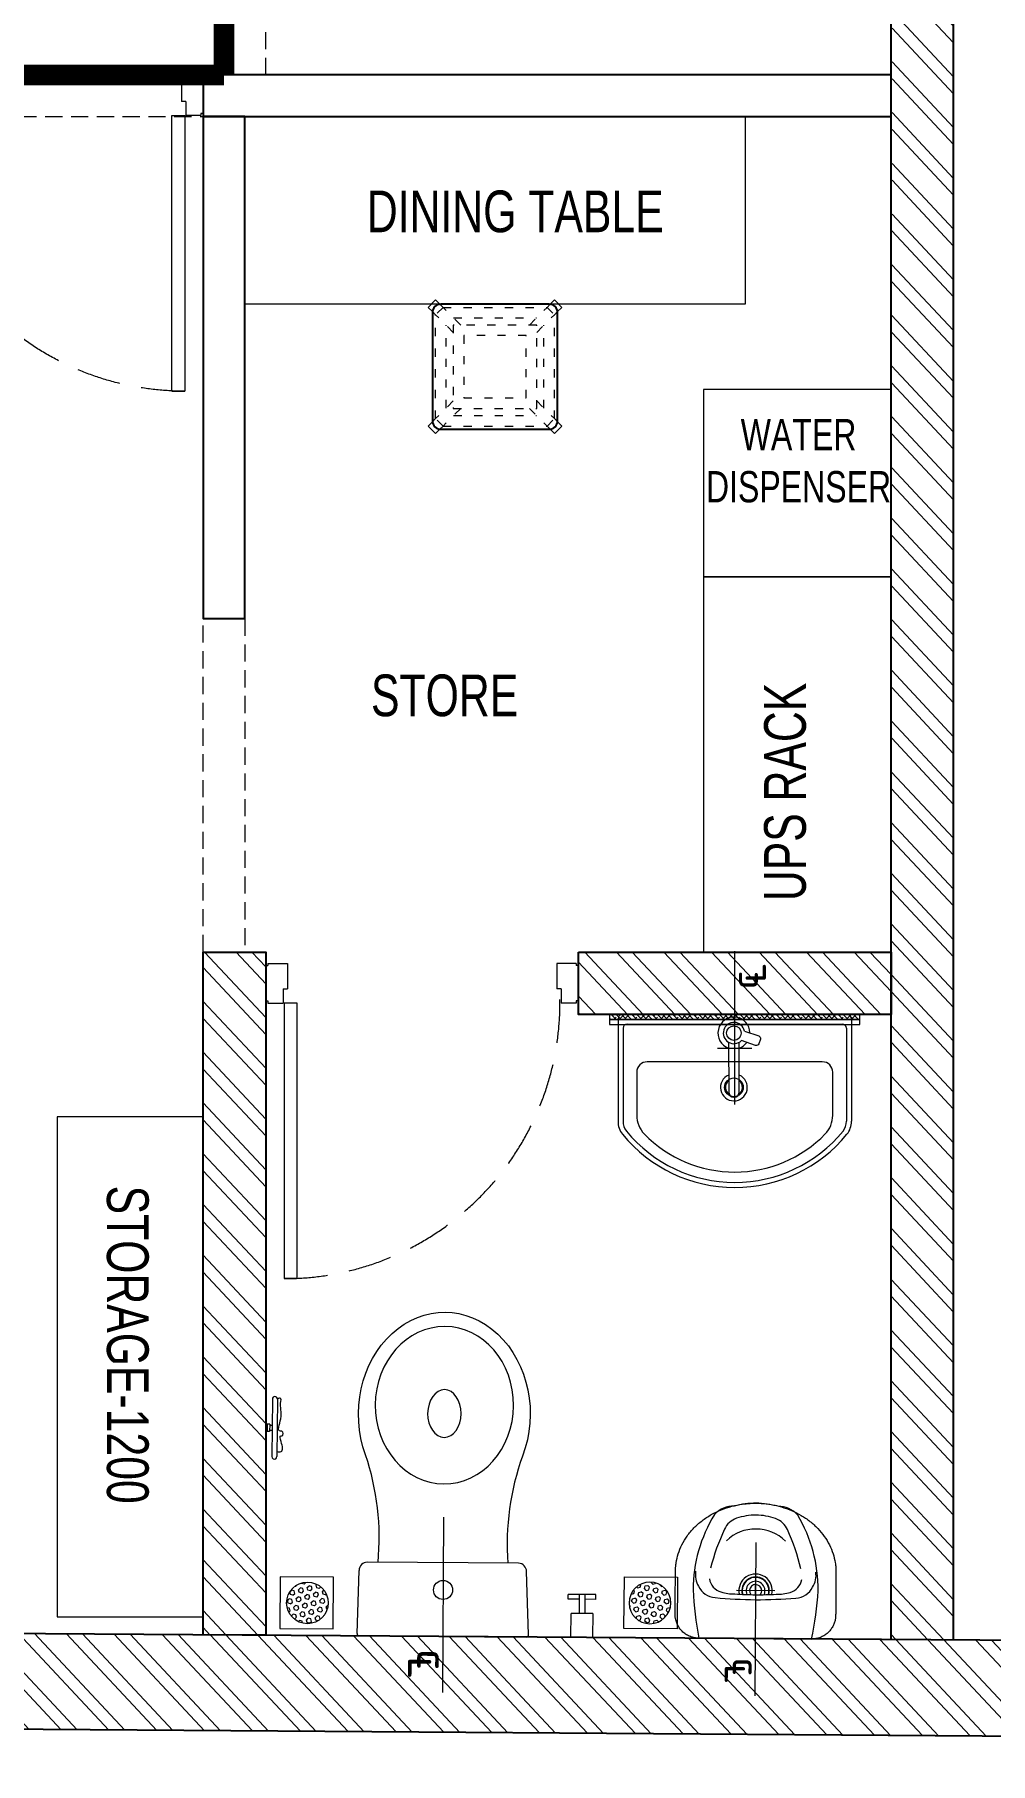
# Model space of a CAD drawing. Header units: feet. Extents: x 7170650 to 7197982, y -5581628 to -5574431.
# Drawn here: x 7186226 to 7188519, y -5581628 to -5577479 of the extents above; entities that cross this region are included whole.
import ezdxf

# ---------------------------------------------------------------- set-up
doc = ezdxf.new("R2010")
doc.units = ezdxf.units.FT
doc.header["$LTSCALE"] = 33
doc.header["$MEASUREMENT"] = 0
for name, pattern in [('a_p6_plan_L18$0$HIDDEN', [0.375, 0.25, -0.125]), ('ACAD_ISO03W100', [30, 12, -18]), ('CENTER', [2, 1.25, -0.25, 0.25, -0.25]), ('DOT2', [0.125, 0, -0.125]), ('HIDDEN', [9.524999999999995, 6.349999999999997, -3.174999999999998]), ('HIDDEN2', [4.7624999999999975, 3.174999999999998, -1.587499999999999])]:
    doc.linetypes.add(name, pattern=pattern)
doc.layers.add('A-WALL', color=1, linetype='Continuous')
doc.layers.add('LAMINATE FINISH', color=80, linetype='Continuous')
for name, color, linetype, lineweight in [('centerline-toilets', 2, 'CENTER', 13), ('Door', 2, 'Continuous', 13), ('ele', 252, 'Continuous', 13), ('Fhitting', 152, 'Continuous', 30), ('LENS-CURTAIN', 5, 'a_p6_plan_L18$0$HIDDEN', 9), ('LENS-DOOR', 34, 'Continuous', 20), ('LENS-PARTITION', 21, 'Continuous', 25), ('LENS-TEXT', 31, 'Continuous', 5), ('LENS_DIMENSION', 193, 'Continuous', 0), ('LENS_TEXT', 31, 'Continuous', 5), ('LK-FF&E WALL', 1, 'Continuous', 9), ('LK-TILES FINISH', 251, 'Continuous', 5), ('LN-ELEVATION-1', 81, 'Continuous', 25), ('LN-ELEVATION-3', 125, 'Continuous', 18), ('LN-ELEVATION-5', 167, 'Continuous', 5), ('LN-HATCH', 251, 'Continuous', 0), ('Mirror', 150, 'Continuous', 20), ('Panelling', 65, 'Continuous', 18), ('PARTITION', 22, 'Continuous', 30), ('Toilet', 5, 'Continuous', 9)]:
    doc.layers.add(name, color=color, linetype=linetype, lineweight=lineweight)
doc.styles.add('LK TXT', font='GILC____.TTF', dxfattribs={"height": 100})
doc.styles.get("Standard").update_dxf_attribs({"font": 'GILC____.TTF'})
pattern_1 = [(133.11, (-3282554.536457511, 5460117.465734935), (-60.77608072651567, -56.89314995255626), []), (133.11, (-3282553.242147255, 5460156.68881176), (-60.77608072651567, -56.89314995255626), [])]

# ---------------------------------------------------------------- blocks, each defined once
blk = doc.blocks.new('DLF-RSP-AR-CD-DWG-4DT-3113$0$X-TYPICAL TOILET UPPER FLOORS - 02$0$urinals')
at = {"layer": 'Toilet'}
for p, q in [((-4.5475e-12, -15.56661428403458), (-4.5475e-12, 8.286377168158651)), ((-46.09715475669872, -115.0000000000218), (46.09715475669327, -115.0000000000218)), ((-2.7285e-12, -105.4429753783333), (-2.7285e-12, -161.0971547567169))]:
    blk.add_line(p, q, dxfattribs=at)
blk.add_lwpolyline([(134.9999999999991, 0), (-134.9999999999991, 0, 0.0369487664006767), (-149.9999999999982, -116.1503670555612, 0.1380941034158666), (-99.77423321075003, -297.0872948749238, 0.2217213641091726), (-52.01775628641091, -317.8890631478586, 0.0626559245730378), (-8.49796933122e-05, -325.0000017671497, 0.0626559245730475), (52.01758632703338, -317.8890631478586, 0.2217207008690154), (99.77423321075003, -297.0872948749238, 0.1380941034158641), (149.9999999999982, -116.1503670555685, 0.0369487664006777)], format="xyb", close=True, dxfattribs=at)
for centre, radius, start, end in [((-94.27481093352071, -144.9234715912316), 47.11810289109449, 93.37081731520148, 154.4824387253665), ((-71.39627009237483, -149.8700101487557), 40.22765506777335, 106.7015627441882, 169.7250358418294), ((3.245766915242711, -1238.155136518551), 1144.670244824663, 90.16246512528313, 95.02645179237909), ((-50.51241933281471, -225.3451602337737), 118.5326152894133, 89.54541335481511, 105.8857460775884), ((-0.1277772639159593, -996.2166668547361), 890.7737006409425, 89.99178119205142, 93.18195442305822), ((-2.7285e-12, -115.0000000000218), 40, 167.4279671994436, 12.57203280055641), ((-2.7285e-12, -115.0000000000218), 33, 164.1813978616258, 15.81860213837415), ((-2.7285e-12, -115.0000000000218), 32, 163.604929760328, 16.39507023967201), ((-2.7285e-12, -115.0000000000218), 22.62135413059903, 155.6653304376655, 24.33466956233444), ((-2.7285e-12, -115.0000000000218), 14.7323792469192, 139.9108800322804, 40.08911996771955), ((-3.245766915251806, -1238.155136518551), 1144.670244824663, 84.9735482076209, 89.83753487471687), ((0.1277772639068644, -996.2166668547361), 890.7737006409425, 86.81804557694178, 90.0082188079486), ((50.51241933280562, -225.3451602337737), 118.5326152894133, 74.1142539224116, 90.45458664518488), ((71.39627009236665, -149.8700101487557), 40.22765506777335, 10.27496415817055, 73.29843725581178), ((94.27481093351253, -144.9234715912316), 47.11810289109449, 25.51756127463352, 86.62918268479851), ((-90.95333014834432, -152.7329236622463), 53.77394921319929, 148.4868266886055, 188.6401109395215), ((90.95333014833614, -152.7329236622463), 53.77394921319929, 351.3598890604785, 31.51317331139444), ((413.8982963433118, -38.37868533186702), 538.1616565584166, 193.993991329024, 204.5632062434074), ((-413.8982963433209, -38.37868533186702), 538.1616565584166, 335.4367937565926, 346.006008670976), ((-1.627792572718135, -165.2706388237202), 97.64476427368265, 224.9999999998895, 270.9551967833812), ((1.62779257270995, -165.2706388237202), 97.64476427368265, 269.0448032166188, 315.0000000001105), ((-30.08631462571975, -241.3059337647355), 50, 204.5632062434074, 250.460635897111), ((-1.533770255527997, -160.8517433121305), 135.3705133602697, 250.460635897111, 270.6491845270783), ((1.533770255519812, -160.8517433121305), 135.3705133602697, 269.3508154729217, 289.539364102889), ((30.08631462571157, -241.3059337647355), 50, 289.539364102889, 335.4367937565926)]:
    blk.add_arc(centre, radius, start, end, dxfattribs=at)
blk.add_open_spline([(135.0000000000218, 0), (105.3353530385498, 0), (75.67070607707728, 0), (-13.32323480733907, 2.274e-13), (-72.65252873028328, 2.274e-13), (-132.6900719520337, 2.274e-13), (-133.3983212508398, 2.274e-13), (-134.281768448908, 2.274e-13), (-134.4569663481699, 2.274e-13), (-134.747600608502, 2.274e-13), (-134.8630369695722, 2.274e-13), (-135.0060892340055, 2.274e-13), (-135.0064624712894, -1.193277512e-07), (-135.0170531848381, -2.2849590096e-06), (-135.0223488443722, -4.0993359107e-06), (-135.0382367304996, -1.1737902696e-05), (-135.0488298646186, -1.97575291168e-05), (-135.0806128910378, -5.26041751527e-05), (-135.1018064074043, -8.62189622239e-05), (-135.1654014043424, -0.0002222625089416), (-135.207817332803, -0.0003598904754654), (-135.3351225205075, -0.0009139553433215), (-135.4200691828771, -0.001471573562867), (-135.6751356392894, -0.0037122140454358), (-135.8454819154825, -0.005963027991811), (-136.3574010580367, -0.0150109124137998), (-136.6998544433754, -0.0241035279482276), (-137.7305242649482, -0.0607541935196423), (-138.4220536117127, -0.097686986413919), (-140.5080748643645, -0.2474448411821868), (-141.9140495439027, -0.3992694707415012), (-146.1615007839476, -1.02114614714037), (-149.0331357298746, -1.658535092420152), (-154.7518101202553, -3.41613828127015), (-157.5984620125504, -4.536659711778838), (-163.1465284251908, -7.264764980859354), (-165.8474082270705, -8.872454711613045), (-170.981741827156, -12.53873878342233), (-173.4146413081869, -14.5971666483058), (-177.906166885367, -19.08908202548741), (-179.9643754122968, -21.52215186033345), (-183.6301907623958, -26.65676477099555), (-185.2376312556147, -29.35775349851633), (-187.9652297344436, -34.90597265862334), (-189.0854937427912, -37.75266842165093), (-190.8425938294221, -43.47137026403243), (-191.4797371708415, -46.34298888964758), (-191.9919097605824, -49.84306461127676), (-192.077374217121, -50.50936302376794), (-192.2977468813131, -52.49991862553179), (-192.3966084331296, -53.81579509073117), (-192.4734941441805, -55.66879078878696), (-192.4883196677314, -56.21857700367218), (-192.496870256929, -56.88770939302139), (-192.4980415940107, -57.00997546670373), (-192.4992414002611, -57.19748434012058), (-192.4995479992234, -57.26283923326923), (-192.4998738983178, -57.37188175668461), (-192.4999546497274, -57.41559451898957), (-192.4999950294581, -57.47262341266742), (-192.4999998312229, -57.48595819937031), (-192.5000003243775, -57.52595679718206), (-192.4999999999782, -57.60927353243437), (-192.4999999999782, -57.72001920997377), (-192.4999999999782, -57.77539204874369), (-192.4999999999782, -57.94151056505302), (-192.4999999999782, -58.05225624259264), (-192.4999999999782, -58.38449327521129), (-192.4999999999782, -58.60598463029032), (-192.4999999999782, -59.27045869552739), (-192.4999999999782, -59.71344140568567), (-192.4999999999782, -61.04238953616004), (-192.4999999999782, -61.92835495647637), (-192.4999999999782, -64.58625121742534), (-192.4999999999782, -66.35818205805799), (-192.4999999999782, -71.67397457995594), (-192.4999999999782, -75.21783626122124), (-192.4999999999782, -85.84942130501715), (-192.4999999999782, -92.93714466754773), (-192.4999999999782, -114.2003147551393), (-192.4999999999782, -128.3757614802005), (-192.4999999999782, -146.0625065335298), (-192.4999999999782, -144.5738048617977), (-192.4999999999782, -149.2112419741259), (-192.4999999999782, -150.3373807581863), (-192.4999999999782, -153.7157971103672), (-192.4999999999782, -155.9680746784879), (-192.4999999999782, -158.5060066698138), (-192.4999999999782, -158.7916610930192), (-192.4999999999782, -159.2427020504906), (-192.4999999999782, -159.4080885847565), (-192.4999999999782, -159.6877588407215), (-192.4999999999782, -159.8020425624204), (-192.4999999999782, -159.9401879191086), (-192.4999999999782, -159.9640495540977), (-192.4999999999782, -160.0097689728666), (-192.499996421247, -160.0440525330155), (-192.4999643757641, -160.104952970559), (-192.4999385281542, -160.1354066471763), (-192.4998314906368, -160.2267780325826), (-192.4997208060357, -160.2877060969351), (-192.4992706129669, -160.4705315680455), (-192.4988129651545, -160.5924702530042), (-192.4969661832839, -160.9584502616815), (-192.4951032094926, -161.2026555415623), (-192.4876087275813, -161.9359178476325), (-192.4800716371877, -162.4256213779233), (-192.4497571986702, -163.8972417424418), (-192.4192763048381, -164.8816689491061), (-192.2963859407732, -167.8443601815493), (-192.1725217451708, -169.8320432125226), (-191.6702797904039, -175.8273667212115), (-191.1611082412308, -179.8674218867413), (-189.2689630843825, -190.9417939809036), (-187.5187975353817, -198.0301520545986), (-182.8335725814559, -212.1757821290298), (-179.8980525958225, -219.2325052385784), (-172.8234117350846, -233.0968568300414), (-168.6841000434473, -239.9037905012674), (-159.2549403987001, -253.0454586305236), (-153.9652371668557, -259.379470229105), (-142.3610169376685, -271.3688433516364), (-136.0469754966913, -277.0235842421638), (-122.5830627030569, -287.4852784505018), (-115.4339174138625, -292.2918274844595), (-100.5336337623292, -300.9411013099287), (-92.78333124286517, -304.7837051255591), (-76.93540386034736, -311.4502324650508), (-68.83856359988783, -314.2743166926488), (-52.54813771902468, -318.9094578767903), (-44.3551540822018, -320.7208905446411), (-28.09766422605981, -323.3885338293181), (-20.03351017174828, -324.2452316631242), (-9.424407998249535, -324.8186507928577), (-6.740670549843343, -324.9146929727227), (-2.541294352623708, -324.9908912051677), (-1.014315851566152, -325.0028880619856), (2.036791116084486, -324.9959492932932), (3.569827181100436, -324.9769325151441), (8.189732633019958, -324.8718838178048), (11.29743471029269, -324.7378363960885), (20.68934946575928, -324.1333461154121), (27.04290265062991, -323.4601654556735), (41.80139781238676, -321.2305755023596), (50.23999478411247, -319.4658943264186), (67.03734023472111, -314.8652250617469), (75.39541298363952, -312.0287856304914), (91.75936961286243, -305.2736148746307), (99.7643516501057, -301.3546813595407), (115.1434400448929, -292.4912148852103), (122.5165764177182, -287.5468142099547), (136.3756982075897, -276.758097672075), (142.8608430866302, -270.9142526187757), (154.7380516223206, -258.5122041911341), (160.1295767143733, -251.9547274426545), (169.6852635787454, -238.3524876585086), (173.8492842636328, -231.3085654467875), (180.8978067359608, -216.9779216659792), (183.7825645728694, -209.6919949490896), (188.3007156192507, -195.1140848347474), (189.9346737316168, -187.8227087036603), (191.1840609344508, -179.3163223890908), (191.3580380264129, -178.0039348904486), (191.8233173539161, -174.0784034933799), (192.057946061775, -171.4769170618926), (192.282645325045, -167.9054949954279), (192.3343052322775, -166.9187583098144), (192.4580821737554, -163.9678661429329), (192.4989909393634, -162.013038042752), (192.5000275633615, -159.9821342127634), (192.5000000000218, -159.9224785452215), (192.5000000000218, -159.79307529839), (192.5000000000218, -159.7283736749743), (192.5000000000218, -159.5342688047269), (192.5000000000218, -159.4048655578954), (192.5000000000218, -159.0166558174007), (192.5000000000218, -158.7578493237377), (192.5000000000218, -157.9814298427484), (192.5000000000218, -157.4638168554225), (192.5000000000218, -155.9109778934439), (192.5000000000218, -154.8757519187916), (192.5000000000218, -151.7700739948347), (192.5000000000218, -149.6996220455301), (192.5000000000218, -143.4882661976162), (192.5000000000218, -144.347362299007), (192.5000000000218, -131.9246506031793), (192.5000000000218, -123.642842805961), (192.5000000000218, -98.79741941430552), (192.5000000000218, -82.23380381986885), (192.5000000000218, -64.84578365063203), (192.5000000000218, -64.0213790758321), (192.5000000000218, -61.54816535143254), (192.5000000000218, -59.89935620183292), (192.5000000000218, -58.00998844622473), (192.5000000000218, -57.76942984021594), (192.5000000000218, -57.49274907784002), (192.499998838924, -57.47911258059002), (192.4999756668194, -57.44431269662868), (192.4999561805543, -57.4269094915121), (192.4998739944462, -57.37469011354438), (192.499787567282, -57.3398641780534), (192.4994331634852, -57.23534753620175), (192.4990700643893, -57.16561799409532), (192.4975985787632, -56.95627575957587), (192.4961080012763, -56.81650945311571), (192.4900940107291, -56.39661016926675), (192.4840282944246, -56.11587673401686), (192.4595555625769, -55.2713907425973), (192.4348721360084, -54.70535101709879), (192.3348933918678, -52.99906669626466), (192.2336529024164, -51.85063392816892), (191.8201097009723, -48.38130602370188), (191.3976066809859, -46.03606142272087), (190.0123624707134, -40.43900391265924), (188.9035838720251, -37.18247124511481), (186.0547772968666, -30.82026903956307), (184.3144513501752, -27.71555679796666), (180.2457153816676, -21.83694617079323), (177.9175711211701, -19.06409479178683), (172.7827831035551, -14.00634504821505), (169.9769390510123, -11.72221112323927), (164.0463850254914, -7.747615767943671), (160.9227285040119, -6.057372140880033), (154.5371660888572, -3.309309329362349), (151.2761959855666, -2.251153484609176), (144.7863564140075, -0.7410639178328893), (141.558048455473, -0.2884559583496866), (137.2641564939213, -0.0330454220411411), (136.1252210402749, 0), (135.0000000000218, 0)], degree=3, knots=[0, 0, 0, 0, 0.3296071884608014, 0.3296071884608014, 0.9888215653824044, 0.9888215653824044, 0.9966910020358062, 0.9966910020358062, 0.9986376453609405, 0.9986376453609405, 0.9999202715950525, 0.9999202715950525, 1.000227114965755, 1.000227114965755, 1.000533958336457, 1.000533958336457, 1.001147645077862, 1.001147645077862, 1.002375018560673, 1.002375018560673, 1.004829765526294, 1.004829765526294, 1.009739259457536, 1.009739259457536, 1.019558247320021, 1.019558247320021, 1.039196223044989, 1.039196223044989, 1.078472174494926, 1.078472174494926, 1.1570240773948, 1.1570240773948, 1.314127883194549, 1.314127883194549, 1.471231688994297, 1.471231688994297, 1.628335494794045, 1.628335494794045, 1.785439300593793, 1.785439300593793, 1.942543106393542, 1.942543106393542, 2.09964691219329, 2.09964691219329, 2.256750717993039, 2.256750717993039, 2.413854523792787, 2.413854523792787, 2.45094359105979, 2.45094359105979, 2.525121725593796, 2.525121725593796, 2.55664088826819, 2.55664088826819, 2.563698676682492, 2.563698676682492, 2.567478738951607, 2.567478738951607, 2.570009988159922, 2.570009988159922, 2.570782632421826, 2.570782632421826, 2.572327920945634, 2.572327920945634, 2.573873209469442, 2.573873209469442, 2.576963786517057, 2.576963786517057, 2.583144940612287, 2.583144940612287, 2.595507248802747, 2.595507248802747, 2.620231865183668, 2.620231865183668, 2.669681097945509, 2.669681097945509, 2.768579563469191, 2.768579563469191, 2.966376494516556, 2.966376494516556, 3.361970356611286, 3.361970356611286, 3.459960077400161, 3.459960077400161, 3.491387206257657, 3.491387206257657, 3.55424146397265, 3.55424146397265, 3.562213215317918, 3.562213215317918, 3.566828653483477, 3.566828653483477, 3.570017966647174, 3.570017966647174, 3.57068387273989, 3.57068387273989, 3.57129385740351, 3.57129385740351, 3.57190384206713, 3.57190384206713, 3.573123811394369, 3.573123811394369, 3.575563750048849, 3.575563750048849, 3.580443627357808, 3.580443627357808, 3.590203381975726, 3.590203381975726, 3.609722891211562, 3.609722891211562, 3.648761909683234, 3.648761909683234, 3.726839946626579, 3.726839946626579, 3.861362010243008, 3.861362010243008, 3.995884073859437, 3.995884073859437, 4.130406137475866, 4.130406137475866, 4.264928201092295, 4.264928201092295, 4.399450264708724, 4.399450264708724, 4.533972328325153, 4.533972328325153, 4.668494391941582, 4.668494391941582, 4.803016455558011, 4.803016455558011, 4.93753851917444, 4.93753851917444, 5.072060582790869, 5.072060582790869, 5.118026198867305, 5.118026198867305, 5.144558031518944, 5.144558031518944, 5.171089864170584, 5.171089864170584, 5.224153529473863, 5.224153529473863, 5.330280860080422, 5.330280860080422, 5.468862833682332, 5.468862833682332, 5.607444807284243, 5.607444807284243, 5.746026780886153, 5.746026780886153, 5.884608754488064, 5.884608754488064, 6.023190728089974, 6.023190728089974, 6.161772701691885, 6.161772701691885, 6.300354675293795, 6.300354675293795, 6.438936648895706, 6.438936648895706, 6.577518622497616, 6.577518622497616, 6.60287550622664, 6.60287550622664, 6.653589273684687, 6.653589273684687, 6.673028302144214, 6.673028302144214, 6.711906359063266, 6.711906359063266, 6.71371198576324, 6.71371198576324, 6.715517612463215, 6.715517612463215, 6.719128865863165, 6.719128865863165, 6.726351372663065, 6.726351372663065, 6.740796386262864, 6.740796386262864, 6.769686413462464, 6.769686413462464, 6.827466467861662, 6.827466467861662, 6.943026576660058, 6.943026576660058, 7.174146794256852, 7.174146794256852, 7.63638722945044, 7.63638722945044, 7.659393868747179, 7.659393868747179, 7.705407147340659, 7.705407147340659, 7.712120410764156, 7.712120410764156, 7.713128470941848, 7.713128470941848, 7.71413653111954, 7.71413653111954, 7.716152651474923, 7.716152651474923, 7.720184892185691, 7.720184892185691, 7.728249373607226, 7.728249373607226, 7.744378336450297, 7.744378336450297, 7.776636262136437, 7.776636262136437, 7.841152113508718, 7.841152113508718, 7.970183816253281, 7.970183816253281, 8.148440131053812, 8.148440131053812, 8.32669644585434, 8.32669644585434, 8.504952760654874, 8.504952760654874, 8.683209075455405, 8.683209075455405, 8.861465390255937, 8.861465390255937, 9.039721705056468, 9.039721705056468, 9.217978019857, 9.217978019857, 9.283185307179586, 9.283185307179586, 9.283185307179586, 9.283185307179586], dxfattribs=at)
blk = doc.blocks.new('jALI')
at = {"layer": 'Toilet', "ltscale": 5}
h = blk.add_hatch(dxfattribs=at)
h.set_pattern_fill('HEX', color=256, scale=50, angle=135, double=1)
h.set_pattern_definition([(135, (-344825.8629864738, 460708.1869492117), (-7.654655446197432, -7.65465544619743), [6.25, -12.5]), (255, (-344825.8629864738, 460708.1869492117), (10.4564537967226, -2.80179835052517), [6.25, -12.5]), (195, (-344830.2824038562, 460712.6063665941), (2.801798350525164, -10.4564537967226), [6.25, -12.5])])
edge = h.paths.add_edge_path()
edge.add_arc((-393187.5478222936, 163647.6289079433), 50, -90, 270)
blk.add_lwpolyline([(-393249.5478222936, 163581.8745342398), (-393125.5478222936, 163581.8745342398), (-393125.5478222936, 163709.3782789116), (-393249.5478222936, 163709.3782789116)], close=True, dxfattribs=at)
blk.add_circle((-393187.5478222936, 163647.6289079433), 50, dxfattribs=at)
blk = doc.blocks.new('Urinal')
at = {"layer": 'centerline-toilets', "linetype": 'HIDDEN', "ltscale": 10}
blk.add_line((0, 230.8758839690709), (0, -137.000001512235), dxfattribs=at)
at = {"layer": 'Fhitting', "lineweight": 0, "ltscale": 0.5, "rotation": 180}
blk.add_blockref('DLF-RSP-AR-CD-DWG-4DT-3113$0$X-TYPICAL TOILET UPPER FLOORS - 02$0$urinals', (0, -4.656613e-10), dxfattribs=at)
at = {"layer": 'Fhitting', "lineweight": 0, "ltscale": 0.5, "xscale": -1, "rotation": 90}
blk.add_blockref('jALI', (163394.4367869734, -393103.5478222946), dxfattribs=at)
at = {"layer": 'centerline-toilets', "linetype": 'DOT2', "insert": (-31.35624695965089, -69.03888236299099), "char_height": 75, "width": 495.826660318515, "attachment_point": 5, "rotation": 269.99999999999994}
blk.add_mtext('{\\fISOCPEUR|b0|i0|c0|p34;℄}', dxfattribs=at)
blk = doc.blocks.new('WC')
at = {"layer": 'centerline-toilets', "linetype": 'HIDDEN', "ltscale": 10}
blk.add_line((0, 286.2958382707602), (0, -134.6853325402244), dxfattribs=at)
at = {"layer": 'Toilet'}
for p, q in [((-412.7979797990993, 566.9391568473073), (-412.7979797990993, 428.9391568473075)), ((-400.7979797990993, 566.9391568473073), (-400.7979797990993, 428.9391568473075)), ((-418.7979797990992, 506.9391568473074), (-424.7979797990992, 506.9391568473074)), ((-424.7979797990992, 506.9391568473074), (-424.7979797990992, 488.9391568473074)), ((-418.7979797990992, 506.9391568473074), (-418.7979797990992, 488.9391568473074)), ((-418.7979797990992, 503.9391568473075), (-412.7979797990993, 503.9391568473075)), ((-418.7979797990992, 488.9391568473074), (-424.7979797990992, 488.9391568473074)), ((-418.7979797990992, 491.9391568473074), (-412.7979797990993, 491.9391568473074)), ((180.5927414200269, 176.815278308868), (-182.556142896181, 176.815278308868)), ((-205.7725320039317, 5.926001816396819), (-201.7160837631672, 157.2330230183852)), ((205.7725320039317, 5.926001816396819), (199.7526822867803, 157.2330230183852)), ((-200.0543949760031, 0), (200.0543949760031, 0))]:
    blk.add_line(p, q, dxfattribs=at)
at = {"layer": 'Toilet', "ltscale": 100}
for p, q in [((366.0861393199302, 102.9920874625677), (300.3083048430271, 102.9920874625095)), ((300.30830484326, 91.54852218885208), (300.3083048430271, 102.9920874625095)), ((326.331082917517, 91.54852218885208), (300.30830484326, 91.54852218885208)), ((326.331082917517, 102.9920874625095), (326.331082917517, 57.21782636787975)), ((340.063361245906, 102.9920874625095), (340.0633612461388, 57.21782636787975)), ((366.086139320163, 91.54852218891027), (340.0633612461388, 91.54852218885208)), ((366.086139320163, 91.54852218891027), (366.086139320163, 102.9920874625677)), ((307.1744440074545, -4.074536e-10), (307.1744440074545, 57.21782636787975)), ((359.2200001559686, 57.21782636793796), (307.1744440074545, 57.21782636787975)), ((359.2200001559686, 57.21782636793796), (359.2200001559686, -3.49246e-10)), ((359.2200001559686, -3.49246e-10), (307.1744440074545, -4.074536e-10))]:
    blk.add_line(p, q, dxfattribs=at)
at = {"layer": 'Toilet'}
blk.add_circle((-0.2857134367804974, 111.5676235100181), 22.88713054731488, dxfattribs=at)
for centre, radius, start, end in [((-406.7979797990992, 566.9391568473073), 6, 0, 180), ((-406.7979797990992, 428.9391568473075), 6, 180, 0), ((-776.4252137581352, 231.0819697503539), 622.2680866278017, 354.9970003378784, 19.06186307169785), ((776.0328844110481, 226.3990844733362), 623.4432827196409, 160.519589047048, 184.5616761992302), ((-182.4380497655365, 157.5352372747657), 19.28040269973926, 90.35094080903318, 180.8981301276673), ((180.4746482893824, 157.5352372747657), 19.28040269973926, 359.1018698723327, 89.64905919096681), ((-200.0543949760031, 5.72178263682872), 5.72178263682872, 177.9545915110681, 270), ((200.0543949760031, 5.72178263682872), 5.72178263682872, 270, 2.045408488931865)]:
    blk.add_arc(centre, radius, start, end, dxfattribs=at)
at = {"layer": 'Toilet', "extrusion": (0, 0, -1)}
for centre, major_axis, ratio, start_param, end_param in [((0, 533.5337650458841), (-8.43e-14, -244.6286735628217), 0.8420279271674843, 7.436325980537995, 11.41322994100081), ((0, 535.0673360529563), (-1.97e-14, -57.2178263682872), 0.7, 1.570796326794896, 7.853981633974482)]:
    blk.add_ellipse(centre, major_axis=major_axis, ratio=ratio, start_param=start_param, end_param=end_param, dxfattribs=at)
blk.add_ellipse((0, 555.0129157723858), major_axis=(-6.5e-14, -188.8188270153477), ratio=0.8787878787878787, dxfattribs=at)
at = {"layer": 'Toilet'}
blk.add_open_spline([(-400.7979797990993, 440.9812579345889), (-397.1017245875382, 440.5392413198887), (-384.272368182084, 439.0050429589682), (-388.9986424445753, 459.3206578283151), (-395.6177634203054, 479.7532535305932), (-385.6000390281565, 477.9531818908857), (-385.8943579708215, 491.277749300945), (-402.6759011854702, 487.229470669479), (-384.8389140961484, 532.0884480134423), (-395.5184431350181, 546.6368104346082), (-390.8815714643073, 570.2364144729171), (-397.1683210631592, 568.7960733613664), (-400.7979797990993, 567.9644915373938)], degree=3, knots=[0, 0, 0, 0, 9.744971934705973, 33.82388686810737, 47.58355076290899, 49.4979151278385, 60.56050204634084, 63.82228440520703, 93.50801890349248, 135.7569247839274, 141.9043522613065, 150.3019062020757, 150.3019062020757, 150.3019062020757, 150.3019062020757], dxfattribs=at)
at = {"layer": 'Fhitting', "lineweight": 0, "ltscale": 0.5, "rotation": 270}
blk.add_blockref('jALI', (-163972.8745342343, -393109.1750712174), dxfattribs=at)
at = {"layer": 'centerline-toilets', "linetype": 'DOT2', "insert": (-35.88272588187829, -56.91358223470706), "char_height": 85.8267395524308, "width": 567.4024751774504, "attachment_point": 5, "rotation": 270}
blk.add_mtext('{\\fISOCPEUR|b0|i0|c0|p34;℄}', dxfattribs=at)
blk = doc.blocks.new('Wash Basin')
at = {"layer": 'PARTITION', "lineweight": 9}
h = blk.add_hatch(dxfattribs=at)
h.set_pattern_fill('ANSI38', color=256, scale=70, angle=989.9999999999998, style=0, double=1)
h.set_pattern_definition([(314.9999999999998, (-64.71346578747034, -33.32481618935708), (6.187184335382297, 6.187184335382283), []), (44.99999999999993, (-64.71346578747034, -33.32481618935708), (6.187184335382312, 18.56155300614686), [21.875, -13.125])])
h.paths.add_polyline_path([(300.0941287651658, -21.98777738737408), (-300.0941287651658, -22.00000000058208), (-300.0941287651658, -34.00000000058208), (300.0941287651658, -33.98777738737408)])
at = {"layer": 'centerline-toilets', "linetype": 'HIDDEN', "ltscale": 10}
blk.add_line((0, -238.0678792903709), (0, 129.808006190935), dxfattribs=at)
at = {"layer": 'Mirror', "ltscale": 0.5}
blk.add_lwpolyline([(-300.0941287651658, -34.00000000058208), (-300.0941287651658, -46.00000000058208), (300.0941287651658, -46.00000000058208), (300.0941287651658, -34.00000000058208)], close=True, dxfattribs=at)
at = {"layer": 'Panelling', "lineweight": 9}
blk.add_lwpolyline([(-300.0941287651658, -22.00000000058208), (-300.0941287651658, -34.00000000058208), (300.0941287651658, -34.00000000058208), (300.0941287651658, -22.00000000058208)], close=True, dxfattribs=at)
at = {"layer": 'Toilet', "ltscale": 100}
for p, q in [((-280, -32.00000000058208), (-280, -278.3423135242919)), ((-270, -22.00000000058208), (270, -22.00000000058208)), ((280, -32.00000000058208), (280, -278.3423135242919)), ((-268, -55.00000000058207), (-268, -278.3423135242919)), ((-258, -45.00000000058207), (258, -45.00000000058207)), ((268, -55.00000000058207), (268, -278.3423135242919)), ((-14.75394256017171, -88.57836779823992), (-14.58294607303105, -207.8757586760221)), ((10.97367832274176, -207.8757587235195), (10.80268183583394, -88.55792254640254))]:
    blk.add_line(p, q, dxfattribs=at)
blk.add_lwpolyline([(23.11144540272653, -61.62355844548438), (57.69729334814474, -73.5425448747119, -0.4142135623700193), (61.41500012157485, -81.17003832559566), (57.50521344458684, -92.51523855014239, -0.4142135623687794), (49.87771999370306, -96.23294532380532), (16.08098082058132, -84.58590182231274)], format="xyb", dxfattribs=at)
blk.add_lwpolyline([(40.65695853624492, -103.2068005428882), (-41.09953799587674, -103.2068005428882)], dxfattribs=at)
blk.add_lwpolyline([(-235, -264.0271915069043, 0.1918964941694492), (-217.1874080155976, -308.7300831892808, 0.4202357661762754), (217.1874080155976, -308.7300831893172, 0.191896494169451), (235, -264.0271915069115), (235, -160.5000000005821, 0.4142135623730951), (210, -135.5000000005821), (-210, -135.5000000005821, 0.4142135623730951), (-235, -160.5000000005821)], format="xyb", close=True, dxfattribs=at)
for centre, radius in [((-1.975630321074277, -66.50000000058208), 17.5), ((-1.975630321074277, -196.7635957537459), 22.5)]:
    blk.add_circle(centre, radius, dxfattribs=at)
for centre, radius, start, end in [((-270, -32.00000000058208), 10, 90, 180), ((270, -32.00000000058208), 10, 0, 90), ((-258, -55.00000000058207), 10, 90, 180), ((258, -55.00000000058207), 10, 0, 90), ((-1.975630321074277, -197.065354476148), 32.14736256360053, 113.0897544120751, 66.24597926171971), ((-1.975630321074277, -196.7635957537459), 20.45924138120723, 128.0403438055863, 237.2899289984687), ((-1.975630321074277, -196.7635957537459), 20.45924138120723, 304.4732923270086, 50.73322655079215), ((-230, -278.3423135242919), 50, 180, 218.4460647329942), ((-230, -278.3423135242919), 38, 180, 218.4460647329942), ((230, -278.3423135242919), 38, 321.5539352670057, 0), ((230, -278.3423135242919), 50, 321.5539352670057, 0), ((0, -89.26318603751132), 347.736813963071, 219.2825773815098, 320.7174226184902), ((0, -89.25957125263085), 335.7404287479508, 219.3129523468507, 320.6870476531492)]:
    blk.add_arc(centre, radius, start, end, dxfattribs=at)
for centre, major_axis, ratio, start_param, end_param in [((-1.975630321074277, -66.50000000058208), (-0.0007244262846731, 38.33493659709939), 0.9999999997470119, 4.720493185551212, 9.081981632517541), ((-1.975630321074277, -66.50000000058208), (-0.161652407392657, -25.55611315046938), 0.9999999997364025, 1.769108159146172, 7.074098355705205), ((-1.975630321074277, -66.50000000058208), (-0.0007244262846731, 38.33493659709939), 0.9999999997470119, 3.484555387064545, 4.08357603994855), ((-1.80463387700729, -207.8757586997708), (-9.035631208577575, 9.035631208577575), 0.9999999999964067, 0.7853981615407268, 3.926990815130519)]:
    blk.add_ellipse(centre, major_axis=major_axis, ratio=ratio, start_param=start_param, end_param=end_param, dxfattribs=at)
at = {"layer": 'centerline-toilets', "linetype": 'DOT2', "insert": (33.33187728072517, 61.84688704169094), "char_height": 75, "width": 495.826660318515, "attachment_point": 5, "rotation": 90}
blk.add_mtext('{\\fISOCPEUR|b0|i0|c0|p34;℄}', dxfattribs=at)
blk = doc.blocks.new('*U47')
at = {"layer": 'LENS-DOOR'}
for p, q in [((547491.5340860761, 1778573.7924707), (547491.5340860655, 1779235.250802662)), ((547522.784086071, 1779235.250802675), (547491.5340860655, 1779235.250802662)), ((547522.784086071, 1779235.250802675), (547522.7840860627, 1778573.792470713)), ((547447.2632527373, 1778568.584137381), (547452.47158606, 1778568.584137381)), ((547447.263252747, 1778484.134138706), (547447.2632527373, 1778568.584137381)), ((547452.4715860507, 1778573.792470734), (547488.9299194042, 1778573.7924707)), ((547452.47158606, 1778568.584137381), (547452.4715860507, 1778573.792470734)), ((547488.9299194128, 1778539.938304102), (547488.9299194042, 1778573.7924707)), ((547522.7840860627, 1778573.792470713), (547491.5340860761, 1778573.7924707)), ((548192.054919411, 1778573.792470735), (548155.5965860666, 1778573.792470727)), ((548155.5965860798, 1778539.938304124), (548155.5965860666, 1778573.792470727)), ((548192.0549194155, 1778568.584137383), (548192.054919411, 1778573.792470735)), ((548197.263252731, 1778568.584137406), (548192.0549194155, 1778568.584137383)), ((548197.2632527525, 1778484.134138698), (548197.263252731, 1778568.584137406)), ((547488.9299194128, 1778539.938304102), (547499.3465860789, 1778539.938304074)), ((547499.3465860636, 1778478.925805333), (547499.3465860789, 1778539.938304074)), ((548145.17991941, 1778478.925805379), (548145.1799194091, 1778539.938304106)), ((548155.5965860798, 1778539.938304124), (548145.1799194091, 1778539.938304106)), ((547447.263252747, 1778484.134138706), (547452.471586072, 1778484.134138706)), ((547452.4715860719, 1778478.925805353), (547452.471586072, 1778484.134138706)), ((547452.4715860719, 1778478.925805353), (547499.3465860636, 1778478.925805333)), ((548192.0549194112, 1778478.925805387), (548145.17991941, 1778478.925805379)), ((548192.0549194112, 1778478.925805387), (548192.0549194112, 1778484.134138698)), ((548197.2632527525, 1778484.134138698), (548192.0549194112, 1778484.134138698))]:
    blk.add_line(p, q, dxfattribs=at)
at = {"layer": 'LENS-DOOR', "color": 7, "linetype": 'HIDDEN2', "extrusion": (0, 0, -1)}
blk.add_ellipse((547491.5340860761, 1778573.7924707), major_axis=(661.4583333318704, 0.003443087208215), ratio=0.9999999979146821, start_param=-1.570791121506941, end_param=0.0512086788949202, dxfattribs=at)
blk = doc.blocks.new('A$C8e6e9e5d')
at = {"layer": 'LN-HATCH'}
h = blk.add_hatch(dxfattribs=at)
h.set_pattern_fill('ANSI32', color=256, scale=222, angle=88.10999999999999)
h.set_pattern_definition(pattern_1)
h.paths.add_polyline_path([(0, 0), (-848.3913592882456, 7196.545090572908), (-1906.937994295731, 7161.379398402758), (-1895.626244028099, 6978.250923374668), (-1058.347467029467, 7013.010808107444), (-258.9192090863362, 231.798998285085), (-22394.72262520995, 385.1291972175241), (-22276.730744089, 154.3063738122582)])
h.paths.add_polyline_path([(-20635.55674265046, 6309.074126917869), (-20643.19329784438, 6538.947315925732), (-25460.784023799, 6378.90343418438), (-25342.98114048038, 6152.690051040612)])
h.paths.add_polyline_path([(-16982.59320111852, 6430.428243177011), (-16990.22975631151, 6660.301432184875), (-20313.37524404936, 6549.904112507589), (-20305.73868885636, 6320.030923499725)], flags=17)
h.paths.add_polyline_path([(-13329.60839318484, 6551.783065921627), (-13337.24494837783, 6781.656254930422), (-16660.41170251742, 6671.258228766731), (-16652.77514732443, 6441.385039758869)], flags=17)
h.paths.add_polyline_path([(-9701.60980144702, 6672.307828318328), (-9710.026824191213, 6902.155089625158), (-13007.42689458374, 6792.613051511347), (-12999.79033939075, 6562.739862503484)], flags=17)
h.paths.add_polyline_path([(-5999.091562806629, 6807.894304525106), (-6008.110395733267, 7025.135456534103), (-9375.209597380832, 6913.277962384746), (-9366.834198223427, 6684.567334265448)], flags=17)
h.paths.add_polyline_path([(-2223.230077206157, 6964.650349956006), (-2230.962601375766, 7150.61506435182), (-5688.275856960565, 7035.760593456216), (-5679.366970157251, 6821.167768862098)], flags=17)
h = blk.add_hatch(dxfattribs=at)
h.set_pattern_fill('ANSI32', color=256, scale=222, angle=88.10999999999999)
h.set_pattern_definition(pattern_1)
h.paths.add_polyline_path([(-9551.607087564655, 296.1675533466041), (-9551.609756934457, 6567.727108501829), (-9697.584292031825, 6562.381510842591), (-9701.607088007033, 297.2065727794543)])
h = blk.add_hatch(dxfattribs=at)
h.set_pattern_fill('ANSI32', color=256, scale=222, angle=88.10999999999999)
h.set_pattern_definition(pattern_1)
h.paths.add_polyline_path([(-10451.60709242988, 1947.206572779454), (-9701.607088007033, 1947.206572779454), (-9701.607088007033, 1797.206572779454), (-10451.60709242988, 1797.206572779454)])
h.paths.add_polyline_path([(-11201.60709242988, 307.5967671060935), (-11351.6005935343, 308.6357415188104), (-11351.60779029829, 1947.206572779454), (-11201.60709242988, 1947.206572779454)])
at = {"layer": 'A-WALL'}
for p, q in [((-258.9192090863362, 231.798998285085), (-22394.72262521088, 385.1291972175241)), ((0, 0), (-22558.35534899775, 156.257130054757))]:
    blk.add_line(p, q, dxfattribs=at)
for points in [[(-9701.607088007033, 297.2065727794543), (-9701.60980144702, 6672.307828318328)], [(-9551.607088007033, 297.2066366244107), (-9551.609756934457, 6567.727108501829)]]:
    blk.add_lwpolyline(points, dxfattribs=at)
for points in [[(-11201.60709242988, 307.5967671060935), (-11351.6005935343, 308.6357415188104), (-11351.60779029829, 1947.206572779454), (-11201.60709242988, 1947.206572779454)], [(-10451.60709242988, 1947.206572779454), (-9701.607088007033, 1947.206572779454), (-9701.607088007033, 1797.206572779454), (-10451.60709242988, 1797.206572779454)]]:
    blk.add_lwpolyline(points, close=True, dxfattribs=at)
at = {"layer": 'Door', "xscale": -1, "rotation": 180}
blk.add_blockref('*U47', (-558648.8703451717, 1780398.565710822), dxfattribs=at)
at = {"layer": 'ele', "color": 0, "lineweight": -2}
blk.add_blockref('Wash Basin', (-10076.60709021846, 1819.206572779454), dxfattribs=at)
at = {"layer": 'ele', "color": 0, "lineweight": -2, "rotation": 359.6031301595431}
for name, p in [('WC', (-10776.80911262799, 304.6542780753225)), ('Urinal', (-10027.45840261085, 299.4636784261093))]:
    blk.add_blockref(name, p, dxfattribs=at)
blk = doc.blocks.new('Stool')
at = {"layer": 'LN-ELEVATION-1', "ltscale": 0.5}
blk.add_lwpolyline([(-130, 300), (130, 300, -0.4142135623730951), (150, 280), (150, 20, -0.4142135623730951), (130, 0), (-130, 0, -0.4142135623730951), (-150, 20), (-150, 280, -0.4142135623730951)], format="xyb", close=True, dxfattribs=at)
at = {"layer": 'LN-ELEVATION-3', "linetype": 'ACAD_ISO03W100', "ltscale": 0.05}
for p, q in [((-82.3223304701969, 250), (-124.6966991401277, 292.374368671095)), ((-124.696699141059, 292.3743686703965), (124.6966991401277, 292.374368671095)), ((82.3223304701969, 250), (124.6966991401277, 292.374368671095)), ((-100, 232.3223304701969), (-142.3743686703965, 274.6966991415247)), ((-142.3743686708621, 274.6966991410591), (-142.3743686708621, 25.30330085894093)), ((-117.3743686703965, 249.6966991408263), (-117.3743686703965, 50.30330085847527)), ((-99.69669914059341, 267.3743686703965), (99.69669913966209, 267.374368671095)), ((100, 232.3223304701969), (142.3743686703965, 274.6966991415247)), ((117.3743686703965, 249.6966991408263), (117.3743686703965, 50.30330085847527)), ((142.3743686708621, 274.6966991410591), (142.3743686708621, 25.30330085894093)), ((-100, 67.67766952980308), (-142.3743686703965, 25.30330085847527)), ((-82.3223304701969, 50), (-124.6966991401277, 7.625631328905001)), ((82.3223304701969, 50), (124.6966991401277, 7.625631328905001)), ((100, 67.67766952980308), (142.3743686703965, 25.30330085847527)), ((-124.696699141059, 7.625631329603493), (124.6966991401277, 7.625631328905001)), ((-99.69669914059341, 32.62563132960349), (99.69669913966209, 32.625631328905))]:
    blk.add_line(p, q, dxfattribs=at)
for points in [[(-132.2008663183078, 299.8785358476453), (-124.696699141059, 292.3743686703965), (-142.3743686708621, 274.6966991410591), (-149.8785358476452, 282.200866318075)], [(132.2008663183078, 299.8785358476453), (124.696699141059, 292.3743686703965), (142.3743686708621, 274.6966991410591), (149.8785358476452, 282.200866318075)], [(-132.2008663183078, 0.1214641523547471), (-124.696699141059, 7.625631329603493), (-142.3743686708621, 25.30330085894093), (-149.8785358476452, 17.79913368192501)], [(132.2008663183078, 0.1214641523547471), (124.696699141059, 7.625631329603493), (142.3743686708621, 25.30330085894093), (149.8785358476452, 17.79913368192501)]]:
    blk.add_lwpolyline(points, dxfattribs=at)
for points in [[(-100, 250), (100, 250), (100, 50), (-100, 50)], [(-75, 225), (75, 225), (75, 75), (-75, 75)]]:
    blk.add_lwpolyline(points, close=True, dxfattribs=at)
at = {"layer": 'LN-ELEVATION-5', "ltscale": 0.5}
for points in [[(-149.8785358476452, 282.200866318075), (-160.0520382001996, 292.3743686706293), (-142.3743686708621, 310.0520381999668), (-132.2008663183078, 299.8785358478781)], [(149.8785358476452, 282.200866318075), (160.0520382001996, 292.3743686706293), (142.3743686708621, 310.0520381999668), (132.2008663183078, 299.8785358478781)], [(-149.8785358476452, 17.79913368192501), (-160.0520382001996, 7.625631329370662), (-142.3743686708621, -10.05203819996677), (-132.2008663183078, 0.1214641521219164)], [(149.8785358476452, 17.79913368192501), (160.0520382001996, 7.625631329370662), (142.3743686708621, -10.05203819996677), (132.2008663183078, 0.1214641521219164)]]:
    blk.add_lwpolyline(points, dxfattribs=at)
blk = doc.blocks.new('*U41')
at = {"layer": 'LENS-DOOR'}
for p, q in [((548121.7424194189, 1779235.250802667), (548121.7424194121, 1778573.792470707)), ((548121.7424194189, 1779235.250802667), (548152.9924194244, 1779235.250802653)), ((548152.9924193986, 1778573.792470693), (548152.9924194244, 1779235.250802653)), ((547447.2632527449, 1778568.584137414), (547452.4715860604, 1778568.584137391)), ((547447.2632527215, 1778484.134138707), (547447.2632527449, 1778568.584137414)), ((547452.4715860653, 1778573.792470743), (547488.9299194093, 1778573.792470734)), ((547452.4715860604, 1778568.584137391), (547452.4715860653, 1778573.792470743)), ((547488.9299193954, 1778539.938304132), (547488.9299194093, 1778573.792470734)), ((548121.7424194121, 1778573.792470707), (548152.9924193986, 1778573.792470693)), ((548192.054919424, 1778573.792470725), (548155.5965860707, 1778573.792470693)), ((548155.5965860611, 1778539.938304095), (548155.5965860707, 1778573.792470693)), ((548192.0549194146, 1778568.584137372), (548192.054919424, 1778573.792470725)), ((548197.2632527373, 1778568.584137372), (548192.0549194146, 1778568.584137372)), ((548197.2632527256, 1778484.134138697), (548197.2632527373, 1778568.584137372)), ((547488.9299193954, 1778539.938304132), (547499.3465860662, 1778539.938304113)), ((547499.3465860639, 1778478.925805386), (547499.3465860662, 1778539.938304113)), ((548145.179919409, 1778478.925805326), (548145.179919395, 1778539.938304067)), ((548155.5965860611, 1778539.938304095), (548145.179919395, 1778539.938304067)), ((547447.2632527215, 1778484.134138707), (547452.4715860627, 1778484.134138707)), ((547452.4715860627, 1778478.925805396), (547452.4715860627, 1778484.134138707)), ((547452.4715860627, 1778478.925805396), (547499.3465860639, 1778478.925805386)), ((548192.0549194006, 1778478.925805345), (548145.179919409, 1778478.925805326)), ((548192.0549194006, 1778478.925805345), (548192.0549194006, 1778484.134138698)), ((548197.2632527256, 1778484.134138697), (548192.0549194006, 1778484.134138698))]:
    blk.add_line(p, q, dxfattribs=at)
at = {"layer": 'LENS-DOOR', "color": 7, "linetype": 'HIDDEN2'}
blk.add_ellipse((548152.9924193986, 1778573.792470693), major_axis=(-661.4583333306382, 0.003443102111827), ratio=0.9999999979146821, start_param=-1.570791121506941, end_param=0.0512086788949202, dxfattribs=at)

msp = doc.modelspace()

# ---------------------------------------------------------------- linework, layer by layer
at = {"layer": 'LAMINATE FINISH', "color": 85, "linetype": 'ACAD_ISO03W100', "ltscale": 0.05, "const_width": 50}
msp.add_lwpolyline([(7186680.463757826, -5577576.147587747), (7185880.463757825, -5577576.147539109)], dxfattribs=at)
at = {"layer": 'LENS-CURTAIN', "ltscale": 5}
for points in [[(7186780.463757826, -5577576.147539111), (7186780.463757826, -5576776.14753911), (7186680.463757826, -5576776.14753911), (7186680.463757826, -5577576.147539111)], [(7185880.463757825, -5577676.147589272), (7186630.463757826, -5577676.147589272), (7186630.463757826, -5577576.147589272), (7185880.463757825, -5577576.147589272)], [(7186730.465768976, -5578880.779167471), (7186730.463757826, -5579680.779167467), (7186630.463757826, -5579680.779167467), (7186630.465768975, -5578880.779167471)]]:
    msp.add_lwpolyline(points, close=True, dxfattribs=at)
at = {"layer": 'LENS-PARTITION'}
for points in [[(7188280.464873179, -5577576.147539105), (7186630.463757826, -5577576.147589267), (7186630.463757826, -5577676.147589267), (7188280.464873179, -5577676.147539104)], [(7186730.465768976, -5578880.779167471), (7186730.463757826, -5577676.147539104), (7186630.463757826, -5577676.147539104), (7186630.465768975, -5578880.779167471)]]:
    msp.add_lwpolyline(points, close=True, dxfattribs=at)
at = {"layer": 'LK-FF&E WALL'}
for points in [[(7186730.463757826, -5577676.147539104), (7187930.463757826, -5577676.147539104), (7187930.463757826, -5578126.147539104), (7186730.463757826, -5578126.147539104)], [(7187830.465194373, -5578780.779158574), (7188280.465194374, -5578780.779158574), (7188280.465194374, -5578330.779158574), (7187830.465194373, -5578330.779158574)], [(7187830.466471266, -5578780.779167466), (7187830.466471266, -5579680.779167467), (7188280.466471265, -5579680.779167467), (7188280.466471265, -5578780.779167466)], [(7186280.472775969, -5581276.142952502), (7186630.472775968, -5581276.142952502), (7186630.472775968, -5580076.142952501), (7186280.472775969, -5580076.142952501)]]:
    msp.add_lwpolyline(points, close=True, dxfattribs=at)
at = {"layer": 'LK-TILES FINISH', "color": 212, "linetype": 'ACAD_ISO03W100', "ltscale": 0.05, "const_width": 50}
msp.add_lwpolyline([(7186680.463757826, -5577576.147539111), (7186680.463757822, -5576776.14753911), (7185237.127832744, -5576776.147539113), (7185237.127832744, -5577576.147539109), (7185885.672091158, -5577576.147539109)], dxfattribs=at)

# ---------------------------------------------------------------- block references
at = {"layer": 'Door', "xscale": -1, "rotation": 180}
msp.add_blockref('*U41', (6638433.200505095, -3799099.788451232), dxfattribs=at)
at = {"layer": 'LENS_DIMENSION'}
msp.add_blockref('A$C8e6e9e5d', (7197982.073559273, -5581627.985740245), dxfattribs=at)
at = {"layer": 'LK-FF&E WALL', "xscale": -1, "rotation": 180}
msp.add_blockref('Stool', (7187330.463757827, -5578126.147539104), dxfattribs=at)

# ---------------------------------------------------------------- texts
at = {"layer": 'LENS-TEXT', "color": 0, "linetype": 'Continuous', "ltscale": 3, "attachment_point": 5, "style": 'LK TXT'}
for s, width, gutter_width, insert, char_height in [('DINING TABLE', 783.9636358173434, 0.9999999999999992, (7187379.03187616, -5577904.157385867), 100), ('WATER \\PDISPENSER', 264.1621858484572, 0.7499999999999996, (7188058.471886184, -5578502.204544303), 75)]:
    msp.add_mtext_dynamic_manual_height_columns(s, width=width, gutter_width=gutter_width, heights=[0], dxfattribs=dict(at, insert=insert, char_height=char_height))
at = {"layer": 'LENS-TEXT', "color": 0, "linetype": 'Continuous', "ltscale": 3, "char_height": 100, "attachment_point": 5, "style": 'LK TXT'}
for s, insert, rotation in [('UPS RACK', (7188026.677905579, -5579296.656770753), 89.99999999999993), ('STORAGE-1200', (7186448.927288546, -5580623.060751646), 269.99999999999994)]:
    msp.add_mtext_dynamic_manual_height_columns(s, width=1099.486866972408, gutter_width=0.9999999999999992, heights=[0], dxfattribs=dict(at, insert=insert, rotation=rotation))
at = {"layer": 'LENS_TEXT', "linetype": 'Continuous', "ltscale": 3, "insert": (7187209.573559273, -5579065.574887533), "char_height": 100, "attachment_point": 5}
msp.add_mtext_dynamic_manual_height_columns('STORE', width=730.5073781448633, gutter_width=0.9999999999999992, heights=[0], dxfattribs=at)

doc.saveas('drawing.dxf')
